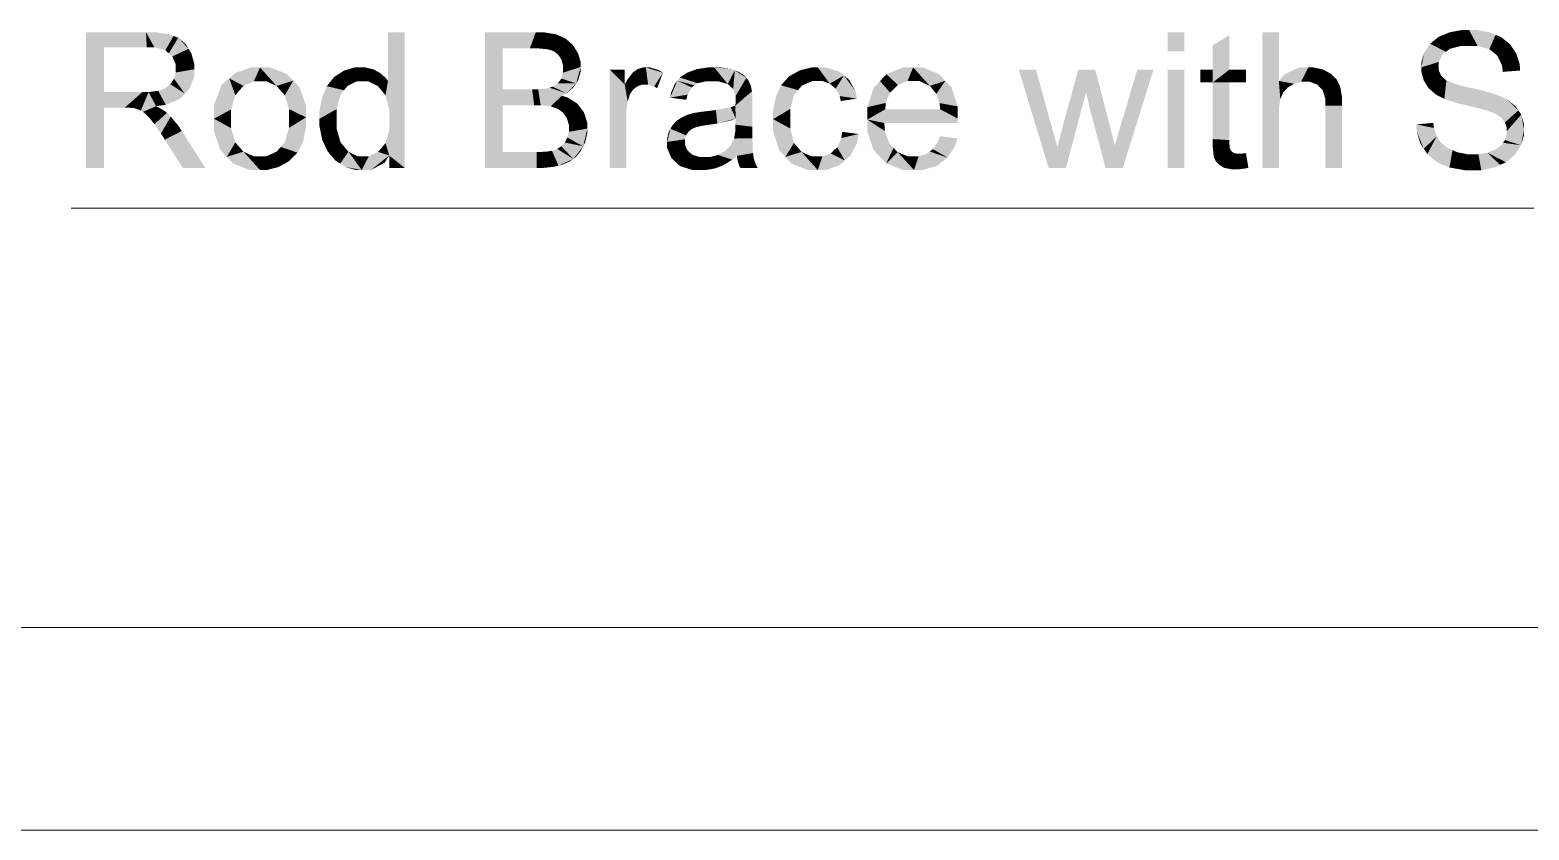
# Model space of a CAD drawing. Header units: millimetres. Extents: x 2 to 579, y 1 to 405.
# Drawn here: x 216.11 to 239.38, y 64.33 to 76.75 of the extents above; entities that cross this region are included whole.
import ezdxf

# ---------------------------------------------------------------- set-up
doc = ezdxf.new("R2010")
doc.units = ezdxf.units.MM
doc.linetypes.add('XKITLINE00', pattern=[0])
doc.layers.add('GraphicObject', color=6, linetype='Continuous', lineweight=0)
doc.layers.add('LinkedObject', color=7, linetype='Continuous', lineweight=0)

# ---------------------------------------------------------------- blocks, each defined once
blk = doc.blocks.new('*A3')
at = {"layer": 'GraphicObject', "color": 3, "linetype": 'XKITLINE00', "lineweight": 0}
blk.add_line((172.922, 64.329), (307.481, 64.329), dxfattribs=at)
blk = doc.blocks.new('*A4')
at = {"layer": 'LinkedObject'}
for points in [[(217.261, 75.787), (216.983, 74.61), (216.983, 76.716)], [(216.983, 76.716), (217.261, 76.484), (217.261, 75.787)], [(217.927, 76.484), (216.983, 76.716), (217.915, 76.716)], [(217.261, 76.484), (216.983, 76.716), (217.927, 76.484)], [(217.915, 76.716), (218.044, 76.484), (217.927, 76.484)], [(218.269, 76.687), (217.915, 76.716), (218.056, 76.716)], [(218.343, 76.659), (217.915, 76.716), (218.269, 76.687)], [(218.215, 76.436), (217.915, 76.716), (218.343, 76.659)], [(218.044, 76.484), (217.915, 76.716), (218.215, 76.436)], [(218.343, 76.659), (218.269, 76.388), (218.215, 76.436)], [(218.416, 76.631), (218.269, 76.388), (218.343, 76.659)], [(218.269, 76.388), (218.416, 76.631), (218.323, 76.34)], [(218.323, 76.34), (218.416, 76.631), (218.576, 76.459)], [(218.576, 76.459), (218.416, 76.631), (218.533, 76.53)], [(221.93, 76.716), (221.671, 75.96), (221.671, 76.716)], [(221.93, 76.716), (221.694, 75.506), (221.671, 75.96)], [(221.694, 75.506), (221.93, 76.716), (221.93, 74.61)], [(223.175, 76.716), (223.453, 75.583), (223.175, 74.61)], [(223.453, 75.831), (223.453, 75.583), (223.175, 76.716)], [(223.175, 76.716), (223.453, 76.467), (223.453, 75.831)], [(223.875, 76.467), (223.175, 76.716), (223.965, 76.716)], [(223.453, 76.467), (223.175, 76.716), (223.875, 76.467)], [(223.875, 76.467), (223.965, 76.716), (223.988, 76.467)], [(223.965, 76.716), (224.149, 76.452), (223.988, 76.467)], [(224.086, 76.716), (224.149, 76.452), (223.965, 76.716)], [(224.28, 76.684), (224.149, 76.452), (224.086, 76.716)], [(224.149, 76.452), (224.28, 76.684), (224.196, 76.438)], [(224.196, 76.438), (224.28, 76.684), (224.243, 76.423)], [(224.243, 76.423), (224.28, 76.684), (224.353, 76.652)], [(224.353, 76.652), (224.315, 76.368), (224.243, 76.423)], [(224.426, 76.62), (224.315, 76.368), (224.353, 76.652)], [(224.54, 76.521), (224.315, 76.368), (224.426, 76.62)], [(234.033, 76.716), (233.774, 76.419), (233.774, 76.716)], [(234.033, 76.419), (233.774, 76.419), (234.033, 76.716)], [(234.733, 76.669), (234.474, 76.137), (234.474, 76.514)], [(234.474, 76.137), (234.733, 76.669), (234.474, 75.936)], [(234.733, 76.137), (234.474, 75.936), (234.733, 76.669)], [(235.501, 76.716), (235.242, 74.61), (235.242, 76.716)], [(235.501, 75.96), (235.242, 74.61), (235.501, 76.716)], [(237.98, 76.644), (238.096, 76.412), (237.848, 76.538)], [(238.153, 76.459), (237.98, 76.644), (238.067, 76.68)], [(238.096, 76.412), (237.98, 76.644), (238.153, 76.459)], [(238.154, 76.716), (238.338, 76.505), (238.067, 76.68)], [(238.067, 76.68), (238.338, 76.505), (238.153, 76.459)], [(238.347, 76.752), (238.338, 76.505), (238.154, 76.716)], [(238.453, 76.752), (238.338, 76.505), (238.347, 76.752)], [(238.338, 76.505), (238.453, 76.752), (238.464, 76.505)], [(238.453, 76.752), (238.585, 76.505), (238.464, 76.505)], [(238.776, 76.714), (238.453, 76.752), (238.57, 76.752)], [(238.866, 76.676), (238.453, 76.752), (238.776, 76.714)], [(238.768, 76.454), (238.453, 76.752), (238.866, 76.676)], [(238.585, 76.505), (238.453, 76.752), (238.768, 76.454)], [(238.866, 76.676), (238.831, 76.403), (238.768, 76.454)], [(238.955, 76.638), (238.831, 76.403), (238.866, 76.676)], [(238.831, 76.403), (238.955, 76.638), (238.893, 76.352)], [(238.893, 76.352), (238.955, 76.638), (239.14, 76.454)], [(239.14, 76.454), (238.955, 76.638), (239.092, 76.527)], [(218.576, 76.459), (218.377, 76.217), (218.323, 76.34)], [(218.62, 76.387), (218.377, 76.217), (218.576, 76.459)], [(218.664, 76.228), (218.377, 76.217), (218.62, 76.387)], [(224.581, 76.455), (224.315, 76.368), (224.54, 76.521)], [(224.315, 76.368), (224.581, 76.455), (224.34, 76.329)], [(224.581, 76.455), (224.365, 76.289), (224.34, 76.329)], [(224.365, 76.289), (224.581, 76.455), (224.39, 76.197)], [(224.39, 76.197), (224.581, 76.455), (224.664, 76.177)], [(224.664, 76.249), (224.581, 76.455), (224.623, 76.388)], [(224.664, 76.177), (224.581, 76.455), (224.664, 76.249)], [(237.803, 76.469), (237.713, 76.171), (237.758, 76.4)], [(238.038, 76.366), (237.713, 76.171), (237.803, 76.469)], [(237.758, 76.4), (237.713, 76.171), (237.713, 76.25)], [(237.98, 76.254), (237.713, 76.171), (238.038, 76.366)], [(237.848, 76.538), (238.096, 76.412), (237.803, 76.469)], [(237.803, 76.469), (238.096, 76.412), (238.038, 76.366)], [(239.14, 76.454), (238.965, 76.201), (238.893, 76.352)], [(239.188, 76.381), (238.965, 76.201), (239.14, 76.454)], [(239.24, 76.215), (238.965, 76.201), (239.188, 76.381)], [(218.349, 75.996), (218.664, 76.141), (218.519, 75.763)], [(218.377, 76.091), (218.664, 76.141), (218.349, 75.996)], [(218.664, 76.141), (218.377, 76.217), (218.664, 76.228)], [(218.377, 76.217), (218.664, 76.141), (218.377, 76.142)], [(218.664, 76.141), (218.377, 76.091), (218.377, 76.142)], [(218.519, 75.763), (218.664, 76.141), (218.591, 75.84)], [(218.591, 75.84), (218.664, 76.141), (218.664, 76.029)], [(219.545, 76.17), (219.207, 76.001), (219.305, 76.086)], [(219.686, 76.17), (219.207, 76.001), (219.545, 76.17)], [(219.589, 75.955), (219.207, 76.001), (219.686, 76.17)], [(219.589, 75.955), (219.686, 76.17), (219.686, 75.955)], [(219.686, 76.17), (219.781, 75.955), (219.686, 75.955)], [(220.1, 76.067), (219.686, 76.17), (219.843, 76.17)], [(220.2, 75.964), (219.686, 76.17), (220.1, 76.067)], [(219.941, 75.883), (219.686, 76.17), (220.2, 75.964)], [(219.781, 75.955), (219.686, 76.17), (219.941, 75.883)], [(220.988, 76.121), (221.19, 75.955), (220.912, 76.071)], [(221.157, 76.17), (221.19, 75.955), (220.988, 76.121)], [(221.251, 76.17), (221.19, 75.955), (221.157, 76.17)], [(221.19, 75.955), (221.251, 76.17), (221.277, 75.955)], [(221.251, 76.17), (221.365, 75.955), (221.277, 75.955)], [(221.32, 76.17), (221.365, 75.955), (221.251, 76.17)], [(221.443, 76.141), (221.365, 75.955), (221.32, 76.17)], [(221.496, 76.112), (221.365, 75.955), (221.443, 76.141)], [(221.496, 76.112), (221.513, 75.882), (221.365, 75.955)], [(221.55, 76.083), (221.513, 75.882), (221.496, 76.112)], [(224.363, 75.997), (224.664, 76.177), (224.591, 75.923)], [(224.39, 76.089), (224.664, 76.177), (224.363, 75.997)], [(224.664, 76.177), (224.39, 76.144), (224.39, 76.197)], [(224.39, 76.144), (224.664, 76.177), (224.39, 76.089)], [(224.591, 75.923), (224.664, 76.177), (224.627, 75.982)], [(224.627, 75.982), (224.664, 76.177), (224.664, 76.109)], [(225.112, 76.137), (225.346, 75.904), (225.112, 74.61)], [(225.346, 75.904), (225.112, 76.137), (225.346, 76.137)], [(225.51, 76.118), (225.346, 75.904), (225.473, 76.093)], [(225.62, 75.903), (225.346, 75.904), (225.51, 76.118)], [(225.473, 76.093), (225.346, 75.904), (225.391, 75.985)], [(225.548, 76.144), (225.662, 75.903), (225.51, 76.118)], [(225.51, 76.118), (225.662, 75.903), (225.62, 75.903)], [(225.63, 76.17), (225.662, 75.903), (225.548, 76.144)], [(225.675, 76.17), (225.662, 75.903), (225.63, 76.17)], [(225.675, 76.17), (225.709, 75.903), (225.662, 75.903)], [(225.873, 76.129), (225.675, 76.17), (225.74, 76.17)], [(225.94, 76.087), (225.675, 76.17), (225.873, 76.129)], [(225.803, 75.875), (225.675, 76.17), (225.94, 76.087)], [(225.709, 75.903), (225.675, 76.17), (225.803, 75.875)], [(226.391, 76.116), (226.474, 75.924), (226.317, 76.089)], [(226.639, 76.17), (226.391, 76.116), (226.466, 76.143)], [(226.609, 75.955), (226.391, 76.116), (226.639, 76.17)], [(226.474, 75.924), (226.391, 76.116), (226.609, 75.955)], [(226.609, 75.955), (226.639, 76.17), (226.7, 75.955)], [(226.7, 75.955), (226.639, 76.17), (226.797, 75.955)], [(226.738, 76.17), (226.797, 75.955), (226.639, 76.17)], [(226.994, 76.147), (226.738, 76.17), (226.835, 76.17)], [(227.055, 76.124), (226.738, 76.17), (226.994, 76.147)], [(226.944, 75.912), (226.738, 76.17), (227.055, 76.124)], [(226.797, 75.955), (226.738, 76.17), (226.944, 75.912)], [(226.944, 75.912), (227.055, 76.124), (226.994, 75.868)], [(226.994, 75.868), (227.055, 76.124), (227.03, 75.836)], [(227.055, 76.124), (227.067, 75.725), (227.03, 75.836)], [(227.235, 76.009), (227.067, 75.725), (227.055, 76.124)], [(227.206, 76.043), (227.055, 76.124), (227.116, 76.101)], [(227.235, 76.009), (227.055, 76.124), (227.206, 76.043)], [(228.064, 76.124), (228.257, 75.958), (227.981, 76.078)], [(228.246, 76.17), (228.257, 75.958), (228.064, 76.124)], [(228.344, 76.17), (228.257, 75.958), (228.246, 76.17)], [(228.257, 75.958), (228.344, 76.17), (228.354, 75.958)], [(228.344, 76.17), (228.419, 75.958), (228.354, 75.958)], [(228.671, 76.107), (228.344, 76.17), (228.468, 76.17)], [(228.75, 76.044), (228.344, 76.17), (228.671, 76.107)], [(228.529, 75.919), (228.344, 76.17), (228.75, 76.044)], [(228.419, 75.958), (228.344, 76.17), (228.529, 75.919)], [(229.823, 76.17), (229.409, 76.064), (229.666, 76.17)], [(229.736, 75.958), (229.409, 76.064), (229.823, 76.17)], [(229.736, 75.958), (229.823, 76.17), (229.825, 75.958)], [(229.823, 76.17), (229.923, 75.958), (229.825, 75.958)], [(230.226, 76.066), (229.823, 76.17), (229.976, 76.17)], [(230.323, 75.962), (229.823, 76.17), (230.226, 76.066)], [(230.083, 75.883), (229.823, 76.17), (230.323, 75.962)], [(229.923, 75.958), (229.823, 76.17), (230.083, 75.883)], [(231.73, 76.137), (231.927, 74.61), (231.463, 76.137)], [(231.973, 75.254), (231.927, 74.61), (231.73, 76.137)], [(232.388, 76.137), (232.508, 75.784), (232.141, 75.242)], [(232.65, 76.137), (232.508, 75.784), (232.388, 76.137)], [(232.508, 75.784), (232.65, 76.137), (232.568, 75.523)], [(232.568, 75.523), (232.65, 76.137), (232.879, 75.25)], [(233.554, 76.137), (233.041, 75.253), (233.303, 76.137)], [(233.078, 74.61), (233.041, 75.253), (233.554, 76.137)], [(234.033, 76.137), (233.774, 74.61), (233.774, 76.137)], [(234.033, 74.61), (233.774, 74.61), (234.033, 76.137)], [(234.282, 76.137), (234.474, 75.936), (234.282, 75.936)], [(234.474, 76.137), (234.474, 75.936), (234.282, 76.137)], [(234.733, 75.936), (234.474, 75.936), (234.733, 76.137)], [(234.99, 75.936), (234.733, 76.137), (234.99, 76.137)], [(234.733, 75.936), (234.733, 76.137), (234.99, 75.936)], [(235.819, 76.17), (235.501, 75.96), (235.592, 76.065)], [(235.957, 76.17), (235.501, 75.96), (235.819, 76.17)], [(235.846, 75.947), (235.501, 75.96), (235.957, 76.17)], [(235.846, 75.947), (235.957, 76.17), (235.903, 75.947)], [(235.903, 75.947), (235.957, 76.17), (235.98, 75.947)], [(235.957, 76.17), (236.098, 75.903), (235.98, 75.947)], [(236.041, 76.17), (236.098, 75.903), (235.957, 76.17)], [(236.188, 76.137), (236.098, 75.903), (236.041, 76.17)], [(236.251, 76.103), (236.098, 75.903), (236.188, 76.137)], [(236.251, 76.103), (236.14, 75.859), (236.098, 75.903)], [(236.313, 76.07), (236.14, 75.859), (236.251, 76.103)], [(237.713, 76.171), (237.98, 76.254), (237.98, 76.189)], [(237.98, 76.132), (237.713, 76.171), (237.98, 76.189)], [(237.713, 76.171), (237.98, 76.132), (237.713, 76.098)], [(237.713, 76.098), (237.98, 76.132), (237.75, 75.967)], [(237.75, 75.967), (237.98, 76.132), (237.786, 75.908)], [(237.786, 75.908), (237.98, 76.132), (238.021, 76.039)], [(239.244, 76.122), (238.965, 76.201), (239.24, 76.215)], [(238.965, 76.201), (239.244, 76.122), (238.976, 76.101)], [(218.519, 75.763), (218.212, 75.846), (218.293, 75.909)], [(218.321, 75.953), (218.519, 75.763), (218.293, 75.909)], [(218.349, 75.996), (218.519, 75.763), (218.321, 75.953)], [(219.207, 76.001), (218.971, 75.373), (219.089, 75.899)], [(219.301, 75.738), (218.971, 75.373), (219.207, 76.001)], [(219.089, 75.899), (218.971, 75.373), (218.971, 75.585)], [(219.207, 76.001), (219.428, 75.883), (219.364, 75.811)], [(219.428, 75.883), (219.207, 76.001), (219.589, 75.955)], [(219.301, 75.738), (219.207, 76.001), (219.364, 75.811)], [(219.941, 75.883), (220.2, 75.964), (220.005, 75.81)], [(220.2, 75.964), (220.07, 75.737), (220.005, 75.81)], [(220.07, 75.737), (220.2, 75.964), (220.134, 75.523)], [(220.134, 75.523), (220.2, 75.964), (220.399, 75.395)], [(220.399, 75.576), (220.2, 75.964), (220.299, 75.861)], [(220.399, 75.395), (220.2, 75.964), (220.399, 75.576)], [(220.722, 75.879), (220.989, 75.815), (220.684, 75.786)], [(220.836, 76.022), (220.989, 75.815), (220.722, 75.879)], [(221.046, 75.885), (220.836, 76.022), (220.912, 76.071)], [(220.989, 75.815), (220.836, 76.022), (221.046, 75.885)], [(220.912, 76.071), (221.19, 75.955), (221.046, 75.885)], [(221.638, 76.007), (221.513, 75.882), (221.55, 76.083)], [(221.671, 75.96), (221.513, 75.882), (221.638, 76.007)], [(221.513, 75.882), (221.671, 75.96), (221.574, 75.809)], [(221.574, 75.809), (221.671, 75.96), (221.634, 75.736)], [(221.671, 75.96), (221.694, 75.506), (221.634, 75.736)], [(224.229, 75.871), (224.444, 75.767), (224.176, 75.856)], [(224.309, 75.924), (224.591, 75.923), (224.229, 75.871)], [(224.229, 75.871), (224.591, 75.923), (224.444, 75.767)], [(224.336, 75.96), (224.591, 75.923), (224.309, 75.924)], [(224.591, 75.923), (224.336, 75.96), (224.363, 75.997)], [(224.444, 75.767), (224.591, 75.923), (224.554, 75.863)], [(225.112, 74.61), (225.346, 75.904), (225.371, 74.61)], [(225.346, 75.904), (225.371, 75.409), (225.371, 74.61)], [(225.371, 75.409), (225.346, 75.904), (225.371, 75.49)], [(225.371, 75.49), (225.346, 75.904), (225.393, 75.641)], [(225.393, 75.641), (225.346, 75.904), (225.414, 75.71)], [(225.414, 75.71), (225.346, 75.904), (225.429, 75.756)], [(225.429, 75.756), (225.346, 75.904), (225.477, 75.826)], [(225.477, 75.826), (225.346, 75.904), (225.51, 75.852)], [(225.51, 75.852), (225.346, 75.904), (225.544, 75.877)], [(225.544, 75.877), (225.346, 75.904), (225.62, 75.903)], [(225.803, 75.875), (225.94, 76.087), (225.85, 75.848)], [(226.163, 75.963), (226.05, 75.701), (226.124, 75.913)], [(226.387, 75.86), (226.05, 75.701), (226.163, 75.963)], [(226.124, 75.913), (226.05, 75.701), (226.067, 75.782)], [(226.323, 75.748), (226.05, 75.701), (226.387, 75.86)], [(226.203, 76.013), (226.474, 75.924), (226.163, 75.963)], [(226.387, 75.86), (226.163, 75.963), (226.431, 75.892)], [(226.431, 75.892), (226.163, 75.963), (226.474, 75.924)], [(226.317, 76.089), (226.474, 75.924), (226.203, 76.013)], [(227.263, 75.974), (227.067, 75.725), (227.235, 76.009)], [(227.304, 75.886), (227.067, 75.725), (227.263, 75.974)], [(227.315, 75.833), (227.067, 75.725), (227.304, 75.886)], [(227.773, 75.892), (228.037, 75.818), (227.732, 75.8)], [(227.897, 76.031), (228.037, 75.818), (227.773, 75.892)], [(228.098, 75.888), (227.897, 76.031), (227.981, 76.078)], [(228.037, 75.818), (227.897, 76.031), (228.098, 75.888)], [(227.981, 76.078), (228.257, 75.958), (228.098, 75.888)], [(228.529, 75.919), (228.75, 76.044), (228.574, 75.88)], [(228.75, 76.044), (228.62, 75.841), (228.574, 75.88)], [(228.62, 75.841), (228.75, 76.044), (228.683, 75.725)], [(228.683, 75.725), (228.75, 76.044), (228.952, 75.686)], [(228.929, 75.802), (228.75, 76.044), (228.828, 75.981)], [(228.952, 75.686), (228.75, 76.044), (228.929, 75.802)], [(229.31, 75.958), (229.112, 75.553), (229.211, 75.851)], [(229.465, 75.779), (229.112, 75.553), (229.31, 75.958)], [(229.409, 76.064), (229.587, 75.898), (229.31, 75.958)], [(229.31, 75.958), (229.587, 75.898), (229.465, 75.779)], [(229.587, 75.898), (229.409, 76.064), (229.736, 75.958)], [(230.083, 75.883), (230.323, 75.962), (230.145, 75.808)], [(230.323, 75.962), (230.185, 75.76), (230.145, 75.808)], [(230.185, 75.76), (230.323, 75.962), (230.234, 75.616)], [(230.234, 75.616), (230.323, 75.962), (230.516, 75.565)], [(230.516, 75.565), (230.323, 75.962), (230.42, 75.858)], [(234.474, 75.057), (234.733, 75.936), (234.733, 75.042)], [(234.474, 75.936), (234.733, 75.936), (234.474, 75.057)], [(235.501, 75.534), (235.242, 74.61), (235.501, 75.96)], [(235.501, 75.534), (235.501, 75.96), (235.523, 75.675)], [(235.523, 75.675), (235.501, 75.96), (235.544, 75.726)], [(235.544, 75.726), (235.501, 75.96), (235.566, 75.777)], [(235.566, 75.777), (235.501, 75.96), (235.638, 75.858)], [(235.638, 75.858), (235.501, 75.96), (235.688, 75.887)], [(235.688, 75.887), (235.501, 75.96), (235.738, 75.917)], [(235.738, 75.917), (235.501, 75.96), (235.846, 75.947)], [(236.14, 75.859), (236.313, 76.07), (236.182, 75.815)], [(236.182, 75.815), (236.313, 76.07), (236.429, 75.919)], [(236.429, 75.919), (236.224, 75.673), (236.182, 75.815)], [(236.456, 75.86), (236.224, 75.673), (236.429, 75.919)], [(236.483, 75.689), (236.224, 75.673), (236.456, 75.86)], [(236.429, 75.919), (236.313, 76.07), (236.402, 75.978)], [(238.021, 76.039), (237.935, 75.751), (237.786, 75.908)], [(237.786, 75.908), (237.935, 75.751), (237.823, 75.85)], [(238.062, 76.002), (237.935, 75.751), (238.021, 76.039)], [(237.935, 75.751), (238.062, 76.002), (238.011, 75.712)], [(238.011, 75.712), (238.062, 76.002), (238.102, 75.966)], [(238.011, 75.712), (238.102, 75.966), (238.069, 75.681)], [(238.069, 75.681), (238.102, 75.966), (238.271, 75.615)], [(238.271, 75.615), (238.102, 75.966), (238.312, 75.89)], [(238.271, 75.615), (238.312, 75.89), (238.416, 75.58)], [(238.416, 75.58), (238.312, 75.89), (238.482, 75.852)], [(217.261, 75.787), (217.261, 75.545), (216.983, 74.61)], [(217.584, 75.545), (217.261, 75.787), (217.859, 75.787)], [(217.261, 75.545), (217.261, 75.787), (217.584, 75.545)], [(217.584, 75.545), (217.859, 75.787), (217.638, 75.545)], [(217.638, 75.545), (217.859, 75.787), (217.715, 75.54)], [(217.715, 75.54), (217.859, 75.787), (217.739, 75.535)], [(217.739, 75.535), (217.859, 75.787), (217.771, 75.527)], [(217.771, 75.527), (217.859, 75.787), (217.835, 75.499)], [(217.835, 75.499), (217.859, 75.787), (217.955, 75.787)], [(217.835, 75.499), (217.955, 75.787), (217.866, 75.479)], [(217.955, 75.787), (218.072, 75.568), (217.866, 75.479)], [(218.104, 75.807), (218.072, 75.568), (217.955, 75.787)], [(218.072, 75.568), (218.104, 75.807), (218.223, 75.589)], [(218.158, 75.826), (218.519, 75.763), (218.104, 75.807)], [(218.447, 75.686), (218.104, 75.807), (218.519, 75.763)], [(218.223, 75.589), (218.104, 75.807), (218.447, 75.686)], [(218.212, 75.846), (218.519, 75.763), (218.158, 75.826)], [(219.237, 75.519), (218.971, 75.373), (219.301, 75.738)], [(220.684, 75.786), (220.608, 75.372), (220.646, 75.693)], [(220.931, 75.744), (220.608, 75.372), (220.684, 75.786)], [(220.873, 75.523), (220.608, 75.372), (220.931, 75.744)], [(220.646, 75.693), (220.608, 75.372), (220.608, 75.486)], [(220.684, 75.786), (220.989, 75.815), (220.931, 75.744)], [(223.941, 75.583), (223.453, 75.831), (223.909, 75.831)], [(223.453, 75.583), (223.453, 75.831), (223.941, 75.583)], [(224.042, 75.583), (223.909, 75.831), (224.002, 75.831)], [(223.941, 75.583), (223.909, 75.831), (224.042, 75.583)], [(224.135, 75.843), (224.37, 75.73), (224.002, 75.831)], [(224.002, 75.831), (224.37, 75.73), (224.042, 75.583)], [(224.042, 75.583), (224.37, 75.73), (224.196, 75.565)], [(224.176, 75.856), (224.444, 75.767), (224.135, 75.843)], [(224.37, 75.73), (224.135, 75.843), (224.444, 75.767)], [(224.37, 75.73), (224.25, 75.547), (224.196, 75.565)], [(224.25, 75.547), (224.37, 75.73), (224.303, 75.53)], [(224.303, 75.53), (224.37, 75.73), (224.387, 75.469)], [(224.611, 75.607), (224.37, 75.73), (224.465, 75.702)], [(224.387, 75.469), (224.37, 75.73), (224.611, 75.607)], [(226.05, 75.701), (226.323, 75.748), (226.302, 75.667)], [(227.066, 75.605), (227.322, 75.8), (227.065, 75.578)], [(227.065, 75.578), (227.322, 75.8), (227.067, 75.376)], [(227.067, 75.639), (227.322, 75.8), (227.066, 75.605)], [(227.067, 75.725), (227.315, 75.833), (227.322, 75.8)], [(227.067, 75.725), (227.322, 75.8), (227.067, 75.646)], [(227.067, 75.646), (227.322, 75.8), (227.067, 75.639)], [(227.328, 75.68), (227.067, 75.376), (227.322, 75.8)], [(227.328, 75.594), (227.067, 75.376), (227.328, 75.68)], [(227.732, 75.8), (227.65, 75.367), (227.691, 75.707)], [(227.976, 75.748), (227.65, 75.367), (227.732, 75.8)], [(227.916, 75.526), (227.65, 75.367), (227.976, 75.748)], [(227.691, 75.707), (227.65, 75.367), (227.65, 75.491)], [(227.732, 75.8), (228.037, 75.818), (227.976, 75.748)], [(228.683, 75.725), (228.952, 75.686), (228.701, 75.648)], [(229.398, 75.619), (229.112, 75.553), (229.465, 75.779)], [(232.141, 75.242), (232.508, 75.784), (232.195, 74.61)], [(236.483, 75.577), (236.224, 75.673), (236.483, 75.689)], [(236.224, 75.673), (236.483, 75.577), (236.224, 75.576)], [(238.416, 75.58), (238.482, 75.852), (238.561, 75.546)], [(238.561, 75.546), (238.482, 75.852), (238.652, 75.814)], [(238.561, 75.546), (238.652, 75.814), (238.749, 75.494)], [(238.749, 75.494), (238.652, 75.814), (238.791, 75.478)], [(238.791, 75.478), (238.652, 75.814), (238.857, 75.453)], [(238.884, 75.746), (238.857, 75.453), (238.652, 75.814)], [(238.948, 75.718), (238.857, 75.453), (238.884, 75.746)], [(238.857, 75.453), (238.948, 75.718), (238.952, 75.39)], [(238.952, 75.39), (238.948, 75.718), (239.04, 75.675)], [(238.952, 75.39), (239.04, 75.675), (238.981, 75.353)], [(238.981, 75.353), (239.04, 75.675), (239.01, 75.317)], [(239.04, 75.675), (239.219, 75.503), (239.01, 75.317)], [(239.219, 75.503), (239.04, 75.675), (239.175, 75.568)], [(216.983, 74.61), (217.261, 75.545), (217.261, 74.61)], [(217.866, 75.479), (218.072, 75.568), (217.897, 75.459)], [(218.072, 75.568), (217.968, 75.388), (217.897, 75.459)], [(218.127, 75.541), (217.968, 75.388), (218.072, 75.568)], [(217.968, 75.388), (218.127, 75.541), (218.007, 75.338)], [(218.007, 75.338), (218.127, 75.541), (218.046, 75.288)], [(218.046, 75.288), (218.127, 75.541), (218.239, 75.463)], [(218.239, 75.463), (218.147, 75.143), (218.046, 75.288)], [(218.239, 75.463), (218.127, 75.541), (218.211, 75.489)], [(218.3, 75.407), (218.147, 75.143), (218.239, 75.463)], [(218.416, 75.267), (218.147, 75.143), (218.3, 75.407)], [(218.971, 75.373), (219.237, 75.519), (219.237, 75.373)], [(220.07, 75.008), (220.399, 75.395), (220.311, 74.931)], [(220.134, 75.231), (220.399, 75.395), (220.07, 75.008)], [(220.134, 75.523), (220.399, 75.395), (220.134, 75.381)], [(220.399, 75.395), (220.134, 75.231), (220.134, 75.381)], [(220.311, 74.931), (220.399, 75.395), (220.355, 75.016)], [(220.355, 75.016), (220.399, 75.395), (220.399, 75.247)], [(220.608, 75.372), (220.873, 75.523), (220.873, 75.371)], [(221.694, 75.506), (221.93, 74.61), (221.694, 75.35)], [(223.175, 74.61), (223.453, 75.583), (223.453, 74.858)], [(224.387, 75.469), (224.611, 75.607), (224.418, 75.425)], [(224.418, 75.425), (224.611, 75.607), (224.448, 75.382)], [(224.448, 75.382), (224.611, 75.607), (224.663, 75.539)], [(224.663, 75.539), (224.479, 75.279), (224.448, 75.382)], [(224.714, 75.472), (224.479, 75.279), (224.663, 75.539)], [(224.765, 75.312), (224.479, 75.279), (224.714, 75.472)], [(226.231, 75.394), (226.386, 75.212), (226.19, 75.366)], [(226.324, 75.436), (226.386, 75.212), (226.231, 75.394)], [(226.375, 75.451), (226.386, 75.212), (226.324, 75.436)], [(226.413, 75.461), (226.452, 75.241), (226.375, 75.451)], [(226.386, 75.212), (226.375, 75.451), (226.419, 75.227)], [(226.419, 75.227), (226.375, 75.451), (226.452, 75.241)], [(226.528, 75.48), (226.565, 75.267), (226.413, 75.461)], [(226.413, 75.461), (226.565, 75.267), (226.452, 75.241)], [(226.605, 75.489), (226.645, 75.279), (226.528, 75.48)], [(226.528, 75.48), (226.645, 75.279), (226.565, 75.267)], [(226.761, 75.508), (226.785, 75.299), (226.605, 75.489)], [(226.605, 75.489), (226.785, 75.299), (226.645, 75.279)], [(226.992, 75.553), (227.067, 75.376), (226.761, 75.508)], [(226.761, 75.508), (227.067, 75.376), (226.785, 75.299)], [(227.065, 75.578), (227.067, 75.376), (226.992, 75.553)], [(227.328, 75.594), (227.065, 75.281), (227.067, 75.376)], [(227.328, 75.249), (227.065, 75.281), (227.328, 75.594)], [(227.65, 75.367), (227.916, 75.526), (227.916, 75.375)], [(229.112, 75.553), (229.398, 75.619), (229.392, 75.52)], [(229.392, 75.52), (229.112, 75.36), (229.112, 75.553)], [(229.392, 75.52), (230.516, 75.376), (229.112, 75.36)], [(230.243, 75.52), (230.516, 75.376), (229.392, 75.52)], [(230.234, 75.616), (230.516, 75.565), (230.243, 75.52)], [(230.516, 75.376), (230.243, 75.52), (230.516, 75.565)], [(232.879, 75.25), (232.81, 74.61), (232.568, 75.523)], [(235.501, 75.444), (235.242, 74.61), (235.501, 75.534)], [(235.242, 74.61), (235.501, 75.444), (235.501, 74.61)], [(236.224, 74.61), (236.483, 75.577), (236.483, 74.61)], [(236.224, 75.576), (236.483, 75.577), (236.224, 74.61)], [(239.01, 75.317), (239.219, 75.503), (239.039, 75.23)], [(239.039, 75.23), (239.219, 75.503), (239.263, 75.438)], [(239.039, 75.23), (239.263, 75.438), (239.039, 75.181)], [(239.039, 75.181), (239.263, 75.438), (239.039, 75.132)], [(239.263, 75.438), (239.307, 75.204), (239.039, 75.132)], [(239.307, 75.204), (239.263, 75.438), (239.307, 75.289)], [(218.147, 75.143), (218.416, 75.267), (218.208, 75.048)], [(218.208, 75.048), (218.416, 75.267), (218.47, 75.183)], [(218.208, 75.048), (218.47, 75.183), (218.486, 74.61)], [(218.486, 74.61), (218.47, 75.183), (218.834, 74.61)], [(218.971, 75.373), (219.169, 74.781), (218.971, 75.18)], [(219.237, 75.226), (219.169, 74.781), (218.971, 75.373)], [(219.237, 75.226), (218.971, 75.373), (219.237, 75.373)], [(218.971, 75.18), (219.169, 74.781), (219.07, 74.884)], [(219.301, 75.007), (219.169, 74.781), (219.237, 75.226)], [(220.608, 75.372), (220.873, 75.225), (220.608, 75.255)], [(220.873, 75.225), (220.608, 75.372), (220.873, 75.371)], [(220.608, 75.255), (220.873, 75.225), (220.65, 75.047)], [(220.65, 75.047), (220.873, 75.225), (220.692, 74.957)], [(220.692, 74.957), (220.873, 75.225), (220.935, 75.006)], [(221.694, 75.208), (221.93, 74.61), (221.635, 74.996)], [(221.694, 75.35), (221.93, 74.61), (221.694, 75.208)], [(224.458, 75.081), (224.765, 75.22), (224.702, 74.945)], [(224.479, 75.17), (224.765, 75.22), (224.458, 75.081)], [(224.765, 75.22), (224.479, 75.279), (224.765, 75.312)], [(224.479, 75.279), (224.765, 75.22), (224.479, 75.22)], [(224.765, 75.22), (224.479, 75.17), (224.479, 75.22)], [(224.702, 74.945), (224.765, 75.22), (224.734, 75.009)], [(224.734, 75.009), (224.765, 75.22), (224.765, 75.146)], [(226.056, 75.217), (226.005, 75.013), (226.031, 75.171)], [(226.299, 75.115), (226.005, 75.013), (226.056, 75.217)], [(226.031, 75.171), (226.005, 75.013), (226.005, 75.069)], [(226.082, 75.264), (226.317, 75.143), (226.056, 75.217)], [(226.056, 75.217), (226.317, 75.143), (226.299, 75.115)], [(226.148, 75.338), (226.317, 75.143), (226.082, 75.264)], [(226.335, 75.17), (226.148, 75.338), (226.19, 75.366)], [(226.317, 75.143), (226.148, 75.338), (226.335, 75.17)], [(226.19, 75.366), (226.386, 75.212), (226.335, 75.17)], [(226.785, 75.299), (227.067, 75.376), (226.996, 75.348)], [(227.045, 75.066), (227.328, 75.249), (227.328, 75.069)], [(227.065, 75.196), (227.328, 75.249), (227.045, 75.066)], [(227.328, 75.249), (227.065, 75.196), (227.065, 75.281)], [(227.916, 75.221), (227.65, 75.367), (227.916, 75.375)], [(227.65, 75.367), (227.84, 74.781), (227.65, 75.176)], [(227.916, 75.221), (227.84, 74.781), (227.65, 75.367)], [(227.65, 75.176), (227.84, 74.781), (227.745, 74.883)], [(227.974, 74.998), (227.84, 74.781), (227.916, 75.221)], [(228.977, 75.136), (228.709, 75.073), (228.722, 75.17)], [(230.516, 75.364), (229.112, 75.36), (230.516, 75.376)], [(230.516, 75.33), (229.112, 75.36), (230.516, 75.364)], [(229.112, 75.36), (229.308, 74.782), (229.112, 75.174)], [(229.384, 75.181), (229.308, 74.782), (229.112, 75.36)], [(229.384, 75.181), (229.112, 75.36), (229.377, 75.307)], [(230.515, 75.307), (229.112, 75.36), (230.516, 75.33)], [(229.377, 75.307), (229.112, 75.36), (230.515, 75.307)], [(229.112, 75.174), (229.308, 74.782), (229.21, 74.885)], [(229.455, 74.989), (229.308, 74.782), (229.384, 75.181)], [(232.062, 74.927), (231.927, 74.61), (231.973, 75.254)], [(232.141, 75.242), (232.195, 74.61), (232.104, 75.097)], [(232.954, 74.959), (232.81, 74.61), (232.879, 75.25)], [(233.041, 75.253), (233.078, 74.61), (232.954, 74.959)], [(237.907, 75.23), (237.635, 75.286), (237.898, 75.309)], [(237.635, 75.286), (237.75, 74.908), (237.638, 75.18)], [(237.907, 75.23), (237.75, 74.908), (237.635, 75.286)], [(237.638, 75.18), (237.75, 74.908), (237.695, 74.991)], [(237.951, 75.1), (237.75, 74.908), (237.907, 75.23)], [(239.01, 75.042), (239.307, 75.204), (239.259, 74.962)], [(239.039, 75.132), (239.307, 75.204), (239.01, 75.042)], [(239.259, 74.962), (239.307, 75.204), (239.307, 75.12)], [(219.169, 74.781), (219.301, 75.007), (219.364, 74.934)], [(219.428, 74.862), (219.169, 74.781), (219.364, 74.934)], [(220.006, 74.935), (220.138, 74.716), (219.942, 74.862)], [(220.311, 74.931), (220.006, 74.935), (220.07, 75.008)], [(220.267, 74.847), (220.006, 74.935), (220.311, 74.931)], [(220.138, 74.716), (220.006, 74.935), (220.267, 74.847)], [(220.935, 75.006), (220.852, 74.727), (220.692, 74.957)], [(220.692, 74.957), (220.852, 74.727), (220.734, 74.867)], [(220.997, 74.934), (220.852, 74.727), (220.935, 75.006)], [(220.852, 74.727), (220.997, 74.934), (220.929, 74.677)], [(220.929, 74.677), (220.997, 74.934), (221.058, 74.861)], [(221.635, 74.996), (221.69, 74.803), (221.576, 74.927)], [(221.635, 74.996), (221.93, 74.61), (221.69, 74.803)], [(224.548, 74.749), (224.33, 74.926), (224.363, 74.946)], [(224.416, 75.004), (224.702, 74.945), (224.363, 74.946)], [(224.363, 74.946), (224.702, 74.945), (224.548, 74.749)], [(224.437, 75.043), (224.702, 74.945), (224.416, 75.004)], [(224.702, 74.945), (224.437, 75.043), (224.458, 75.081)], [(224.548, 74.749), (224.702, 74.945), (224.594, 74.784)], [(224.594, 74.784), (224.702, 74.945), (224.671, 74.882)], [(226.281, 75.054), (226.005, 75.013), (226.299, 75.115)], [(226.005, 75.013), (226.281, 75.054), (226.281, 75.02)], [(226.281, 74.968), (226.005, 75.013), (226.281, 75.02)], [(226.005, 75.013), (226.281, 74.968), (226.005, 74.917)], [(226.005, 74.917), (226.281, 74.968), (226.073, 74.76)], [(226.073, 74.76), (226.281, 74.968), (226.14, 74.699)], [(226.14, 74.699), (226.281, 74.968), (226.32, 74.882)], [(226.911, 74.876), (227.328, 75.069), (227.336, 74.841)], [(226.997, 74.966), (227.328, 75.069), (226.911, 74.876)], [(227.024, 75.023), (227.328, 75.069), (226.997, 74.966)], [(227.328, 75.069), (227.024, 75.023), (227.045, 75.066)], [(227.84, 74.781), (227.974, 74.998), (228.033, 74.928)], [(228.644, 74.929), (228.764, 74.725), (228.593, 74.882)], [(228.644, 74.929), (228.977, 75.136), (228.764, 74.725)], [(228.709, 75.073), (228.977, 75.136), (228.644, 74.929)], [(228.764, 74.725), (228.977, 75.136), (228.85, 74.799)], [(228.85, 74.799), (228.977, 75.136), (228.956, 75.005)], [(229.308, 74.782), (229.455, 74.989), (229.406, 74.679)], [(229.519, 74.922), (229.406, 74.679), (229.455, 74.989)], [(230.131, 74.901), (230.508, 75.069), (230.359, 74.77)], [(230.21, 75.02), (230.508, 75.069), (230.131, 74.901)], [(230.508, 75.069), (230.21, 75.02), (230.24, 75.103)], [(230.359, 74.77), (230.508, 75.069), (230.476, 74.952)], [(232.065, 74.94), (232.195, 74.61), (232.062, 74.927)], [(232.104, 75.097), (232.195, 74.61), (232.065, 74.94)], [(232.81, 74.61), (232.954, 74.959), (233.078, 74.61)], [(234.733, 75.042), (234.474, 74.94), (234.474, 75.057)], [(234.733, 74.987), (234.474, 74.94), (234.733, 75.042)], [(234.733, 74.987), (234.505, 74.751), (234.474, 74.94)], [(234.474, 74.94), (234.505, 74.751), (234.489, 74.787)], [(234.739, 74.916), (234.505, 74.751), (234.733, 74.987)], [(237.75, 74.908), (237.951, 75.1), (237.805, 74.824)], [(237.805, 74.824), (237.951, 75.1), (237.956, 74.699)], [(237.985, 75.049), (237.956, 74.699), (237.951, 75.1)], [(238.019, 74.998), (237.956, 74.699), (237.985, 75.049)], [(238.019, 74.998), (238.052, 74.657), (237.956, 74.699)], [(238.124, 74.916), (238.052, 74.657), (238.019, 74.998)], [(238.95, 74.959), (239.211, 74.887), (238.86, 74.894)], [(238.98, 75), (239.259, 74.962), (238.95, 74.959)], [(239.211, 74.887), (238.95, 74.959), (239.259, 74.962)], [(239.01, 75.042), (239.259, 74.962), (238.98, 75)], [(219.428, 74.862), (219.686, 74.576), (219.169, 74.781)], [(219.169, 74.781), (219.686, 74.576), (219.267, 74.679)], [(219.589, 74.789), (219.686, 74.576), (219.428, 74.862)], [(219.686, 74.576), (219.589, 74.789), (219.686, 74.789)], [(219.686, 74.576), (219.782, 74.789), (219.786, 74.576)], [(219.782, 74.789), (219.686, 74.576), (219.686, 74.789)], [(220.054, 74.669), (219.782, 74.789), (219.942, 74.862)], [(219.97, 74.623), (219.782, 74.789), (220.054, 74.669)], [(219.786, 74.576), (219.782, 74.789), (219.97, 74.623)], [(219.942, 74.862), (220.138, 74.716), (220.054, 74.669)], [(221.058, 74.861), (221.264, 74.576), (220.929, 74.677)], [(221.204, 74.789), (221.264, 74.576), (221.058, 74.861)], [(221.264, 74.576), (221.204, 74.789), (221.288, 74.789)], [(221.264, 74.576), (221.69, 74.803), (221.405, 74.576)], [(221.373, 74.789), (221.69, 74.803), (221.264, 74.576)], [(221.373, 74.789), (221.264, 74.576), (221.288, 74.789)], [(221.517, 74.858), (221.69, 74.803), (221.373, 74.789)], [(221.405, 74.576), (221.69, 74.803), (221.618, 74.69)], [(221.69, 74.803), (221.517, 74.858), (221.576, 74.927)], [(221.69, 74.803), (221.93, 74.61), (221.69, 74.61)], [(223.453, 74.858), (223.978, 74.61), (223.175, 74.61)], [(223.979, 74.858), (223.978, 74.61), (223.453, 74.858)], [(223.979, 74.858), (224.078, 74.61), (223.978, 74.61)], [(224.046, 74.858), (224.078, 74.61), (223.979, 74.858)], [(224.141, 74.863), (224.248, 74.627), (224.046, 74.858)], [(224.046, 74.858), (224.248, 74.627), (224.078, 74.61)], [(224.169, 74.868), (224.248, 74.627), (224.141, 74.863)], [(224.318, 74.645), (224.169, 74.868), (224.217, 74.877)], [(224.248, 74.627), (224.169, 74.868), (224.318, 74.645)], [(224.298, 74.906), (224.548, 74.749), (224.217, 74.877)], [(224.217, 74.877), (224.548, 74.749), (224.318, 74.645)], [(224.33, 74.926), (224.548, 74.749), (224.298, 74.906)], [(224.318, 74.645), (224.548, 74.749), (224.387, 74.662)], [(224.387, 74.662), (224.548, 74.749), (224.502, 74.715)], [(226.32, 74.882), (226.208, 74.637), (226.14, 74.699)], [(226.359, 74.847), (226.208, 74.637), (226.32, 74.882)], [(226.398, 74.813), (226.208, 74.637), (226.359, 74.847)], [(226.208, 74.637), (226.398, 74.813), (226.401, 74.576)], [(226.526, 74.576), (226.398, 74.813), (226.513, 74.778)], [(226.401, 74.576), (226.398, 74.813), (226.526, 74.576)], [(226.513, 74.778), (226.602, 74.576), (226.526, 74.576)], [(226.588, 74.778), (226.602, 74.576), (226.513, 74.778)], [(226.663, 74.778), (226.602, 74.576), (226.588, 74.778)], [(226.602, 74.576), (226.663, 74.778), (226.745, 74.601)], [(226.811, 74.626), (226.663, 74.778), (226.795, 74.811)], [(226.745, 74.601), (226.663, 74.778), (226.811, 74.626)], [(227.088, 74.797), (226.795, 74.811), (226.853, 74.844)], [(227.016, 74.737), (226.795, 74.811), (227.088, 74.797)], [(226.877, 74.651), (226.795, 74.811), (227.016, 74.737)], [(226.811, 74.626), (226.795, 74.811), (226.877, 74.651)], [(226.911, 74.876), (227.336, 74.841), (226.853, 74.844)], [(227.336, 74.841), (227.088, 74.797), (226.853, 74.844)], [(227.088, 74.797), (227.336, 74.841), (227.094, 74.743)], [(227.094, 74.743), (227.336, 74.841), (227.345, 74.793)], [(227.345, 74.793), (227.12, 74.65), (227.094, 74.743)], [(227.353, 74.745), (227.12, 74.65), (227.345, 74.793)], [(227.353, 74.745), (227.141, 74.61), (227.12, 74.65)], [(227.386, 74.654), (227.141, 74.61), (227.353, 74.745)], [(228.092, 74.858), (227.84, 74.781), (228.033, 74.928)], [(228.092, 74.858), (228.343, 74.576), (227.84, 74.781)], [(227.84, 74.781), (228.343, 74.576), (227.935, 74.678)], [(228.245, 74.789), (228.343, 74.576), (228.092, 74.858)], [(228.343, 74.576), (228.245, 74.789), (228.34, 74.789)], [(228.416, 74.789), (228.343, 74.576), (228.34, 74.789)], [(228.416, 74.789), (228.764, 74.725), (228.343, 74.576)], [(228.343, 74.576), (228.764, 74.725), (228.468, 74.576)], [(228.542, 74.835), (228.764, 74.725), (228.416, 74.789)], [(228.468, 74.576), (228.764, 74.725), (228.678, 74.65)], [(228.764, 74.725), (228.542, 74.835), (228.593, 74.882)], [(229.583, 74.855), (229.406, 74.679), (229.519, 74.922)], [(229.583, 74.855), (229.838, 74.576), (229.406, 74.679)], [(229.742, 74.789), (229.838, 74.576), (229.583, 74.855)], [(229.838, 74.789), (229.838, 74.576), (229.742, 74.789)], [(229.909, 74.789), (230.274, 74.705), (229.838, 74.576)], [(229.909, 74.789), (229.838, 74.576), (229.838, 74.789)], [(229.838, 74.576), (230.274, 74.705), (229.97, 74.576)], [(230.03, 74.826), (230.274, 74.705), (229.909, 74.789)], [(229.97, 74.576), (230.274, 74.705), (230.189, 74.641)], [(230.08, 74.864), (230.359, 74.77), (230.03, 74.826)], [(230.274, 74.705), (230.03, 74.826), (230.359, 74.77)], [(230.131, 74.901), (230.359, 74.77), (230.08, 74.864)], [(231.927, 74.61), (232.062, 74.927), (232.195, 74.61)], [(234.746, 74.9), (234.505, 74.751), (234.739, 74.916)], [(234.505, 74.751), (234.746, 74.9), (234.753, 74.884)], [(234.505, 74.751), (234.753, 74.884), (234.521, 74.714)], [(234.521, 74.714), (234.753, 74.884), (234.576, 74.656)], [(234.576, 74.656), (234.753, 74.884), (234.614, 74.633)], [(234.614, 74.633), (234.753, 74.884), (234.775, 74.859)], [(234.775, 74.859), (234.653, 74.611), (234.614, 74.633)], [(234.79, 74.85), (234.653, 74.611), (234.775, 74.859)], [(234.805, 74.84), (234.653, 74.611), (234.79, 74.85)], [(234.653, 74.611), (234.805, 74.84), (234.762, 74.589)], [(234.762, 74.589), (234.805, 74.84), (234.832, 74.589)], [(234.832, 74.589), (234.805, 74.84), (234.849, 74.831)], [(234.849, 74.831), (234.875, 74.589), (234.832, 74.589)], [(234.877, 74.831), (234.875, 74.589), (234.849, 74.831)], [(234.877, 74.831), (234.973, 74.6), (234.875, 74.589)], [(234.899, 74.831), (234.973, 74.6), (234.877, 74.831)], [(234.973, 74.6), (234.899, 74.831), (234.955, 74.835)], [(235.028, 74.612), (234.955, 74.835), (234.99, 74.84)], [(234.973, 74.6), (234.955, 74.835), (235.028, 74.612)], [(238.052, 74.657), (238.124, 74.916), (238.149, 74.616)], [(238.196, 74.885), (238.149, 74.616), (238.124, 74.916)], [(238.267, 74.854), (238.149, 74.616), (238.196, 74.885)], [(238.267, 74.854), (238.388, 74.574), (238.149, 74.616)], [(238.429, 74.822), (238.388, 74.574), (238.267, 74.854)], [(238.429, 74.822), (238.53, 74.574), (238.388, 74.574)], [(238.518, 74.822), (238.53, 74.574), (238.429, 74.822)], [(238.518, 74.822), (238.643, 74.574), (238.53, 74.574)], [(238.598, 74.822), (238.643, 74.574), (238.518, 74.822)], [(238.738, 74.846), (238.935, 74.656), (238.598, 74.822)], [(238.598, 74.822), (238.935, 74.656), (238.643, 74.574)], [(238.799, 74.87), (239.163, 74.813), (238.738, 74.846)], [(239.025, 74.698), (238.738, 74.846), (239.163, 74.813)], [(238.935, 74.656), (238.738, 74.846), (239.025, 74.698)], [(238.86, 74.894), (239.163, 74.813), (238.799, 74.87)], [(238.86, 74.894), (239.211, 74.887), (239.163, 74.813)], [(219.267, 74.679), (219.686, 74.576), (219.526, 74.576)], [(220.929, 74.677), (221.264, 74.576), (221.005, 74.626)], [(221.005, 74.626), (221.264, 74.576), (221.173, 74.576)], [(227.141, 74.61), (227.386, 74.654), (227.41, 74.61)], [(227.935, 74.678), (228.343, 74.576), (228.187, 74.576)], [(229.406, 74.679), (229.838, 74.576), (229.671, 74.576)], [(238.643, 74.574), (238.935, 74.656), (238.845, 74.615)]]:
    blk.add_hatch(color=7, dxfattribs=at).paths.add_polyline_path(points, flags=17)
at = {"layer": 'LinkedObject', "color": 7, "linetype": 'XKITLINE00', "lineweight": 0}
for p, q in [((216.752, 73.987), (218.874, 73.987)), ((218.874, 73.987), (220.509, 73.987)), ((220.509, 73.987), (222.143, 73.987)), ((222.143, 73.987), (222.96, 73.987)), ((222.96, 73.987), (224.921, 73.987)), ((224.921, 73.987), (225.9, 73.987)), ((225.9, 73.987), (227.534, 73.987)), ((227.534, 73.987), (229.004, 73.987)), ((229.004, 73.987), (230.639, 73.987)), ((230.639, 73.987), (231.456, 73.987)), ((231.456, 73.987), (233.579, 73.987)), ((233.579, 73.987), (234.231, 73.987)), ((234.231, 73.987), (235.049, 73.987)), ((235.049, 73.987), (236.683, 73.987)), ((236.683, 73.987), (237.5, 73.987)), ((237.5, 73.987), (239.461, 73.987))]:
    blk.add_line(p, q, dxfattribs=at)
at = {"layer": 'LinkedObject', "color": 2, "linetype": 'XKITLINE00', "lineweight": 0}
blk.add_line((279.754, 67.472), (195.602, 67.472), dxfattribs=at)

msp = doc.modelspace()

# ---------------------------------------------------------------- block references
at = {"lineweight": 0}
for name in ['*A3', '*A4']:
    msp.add_blockref(name, (0, 0), dxfattribs=at)

doc.saveas('drawing.dxf')
